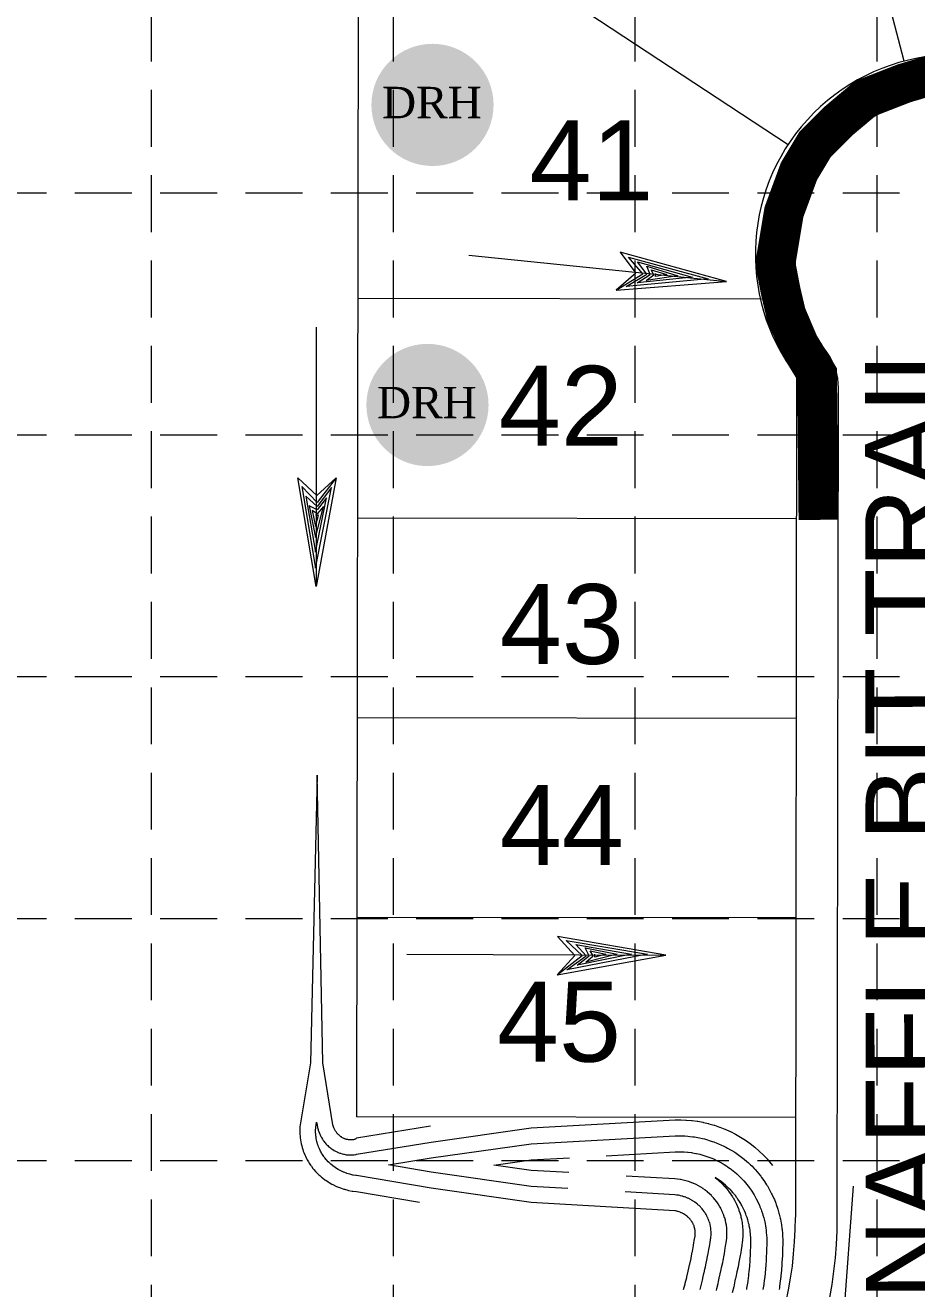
# Model space of a CAD drawing. Extents: x 33353 to 37237, y 80141 to 82571.
# Drawn here: x 35626.9 to 35850.2, y 80839.5 to 81155.9 of the extents above; entities that cross this region are included whole.
import ezdxf
from ezdxf.enums import TextEntityAlignment as Align

# ---------------------------------------------------------------- set-up
doc = ezdxf.new("R2010")
doc.units = 0
doc.header["$MEASUREMENT"] = 0
doc.linetypes.add('HIDDEN', pattern=[0.375, 0.25, -0.125])
doc.layers.get('0').update_dxf_attribs({"lineweight": 0})
for name, color, linetype, lineweight in [('3', 7, 'Continuous', 0), ('EROSION BLANKET', 84, 'Continuous', 0), ('LAYO-10', 7, 'Continuous', 0), ('LAYO-13', 7, 'Continuous', 0), ('LAYO-32', 7, 'Continuous', 0), ('LAYO-33', 7, 'Continuous', 0), ('LAYOSHD-27', 7, 'Continuous', 0), ('TOPOSHD-5', 7, 'Continuous', 0), ('TOPOSHD-6', 7, 'Continuous', 0)]:
    doc.layers.add(name, color=color, linetype=linetype, lineweight=lineweight)
doc.layers.add('BASE', color=7, linetype='Continuous')
doc.layers.add('GRID', color=254, linetype='HIDDEN')
doc.styles.add('DRHorton', font='dutcheb.ttf')
doc.styles.get("Standard").update_dxf_attribs({"font": 'ARIAL.TTF'})

msp = doc.modelspace()

# ---------------------------------------------------------------- hatches: boundary and pattern name
h = msp.add_hatch(color=1)
h.paths.add_polyline_path([(35744.2, 81135.96, 1), (35713.59, 81135.96, 1)])
h.paths.add_polyline_path([(35715.11, 81129.65), (35742.44, 81129.65), (35742.44, 81143.22), (35715.11, 81143.22)], flags=24)
h = msp.add_hatch(color=1)
h.paths.add_polyline_path([(35742.94, 81060.81, 1), (35712.33, 81060.81, 1)])
h.paths.add_polyline_path([(35713.84, 81054.51), (35741.18, 81054.51), (35741.18, 81068.08), (35713.84, 81068.08)], flags=24)

# ---------------------------------------------------------------- linework, layer by layer
at = {"layer": '3', "color": 7, "linetype": 'Continuous', "lineweight": 0}
for p, q in [((35737.97, 81098.37), (35802.52, 81091.72)), ((35775.93, 81099.08), (35779.82, 81093.86)), ((35802.52, 81091.72), (35775.93, 81099.08)), ((35778.02, 81097.86), (35797.96, 81092.39)), ((35781.61, 81093.67), (35778.02, 81097.86)), ((35780.3, 81096.62), (35793.98, 81092.8)), ((35782.6, 81093.57), (35780.3, 81096.62)), ((35782.61, 81095.58), (35790.4, 81093.17)), ((35783.4, 81093.49), (35782.61, 81095.58)), ((35783.72, 81094.66), (35787.62, 81093.46)), ((35784.39, 81093.39), (35783.72, 81094.66)), ((35779.82, 81093.86), (35774.95, 81089.53)), ((35774.95, 81089.53), (35781.61, 81093.67)), ((35774.95, 81089.53), (35802.52, 81091.72)), ((35777.46, 81090.48), (35782.6, 81093.57)), ((35797.96, 81092.39), (35777.46, 81090.48)), ((35780.17, 81091.41), (35783.4, 81093.49)), ((35793.98, 81092.8), (35780.17, 81091.41)), ((35782.44, 81091.98), (35784.39, 81093.39)), ((35790.4, 81093.17), (35782.44, 81091.98)), ((35784.75, 81092.95), (35784.83, 81093.74)), ((35787.62, 81093.46), (35784.75, 81092.95)), ((35699.71, 81080.27), (35699.78, 81015.38)), ((35695.15, 81042.57), (35699.95, 81038.18)), ((35699.78, 81015.38), (35695.15, 81042.57)), ((35704.75, 81042.58), (35699.78, 81015.38)), ((35699.95, 81038.18), (35704.75, 81042.58)), ((35704.75, 81042.58), (35699.96, 81036.38)), ((35696.15, 81040.37), (35699.57, 81019.98)), ((35699.96, 81036.38), (35696.15, 81040.37)), ((35697.15, 81037.97), (35699.57, 81023.98)), ((35699.96, 81035.38), (35697.15, 81037.97)), ((35699.57, 81019.98), (35703.55, 81040.18)), ((35699.57, 81023.98), (35702.35, 81037.58)), ((35703.55, 81040.18), (35699.96, 81035.38)), ((35702.35, 81037.58), (35699.96, 81034.58)), ((35697.96, 81035.58), (35699.56, 81027.58)), ((35699.96, 81034.58), (35697.96, 81035.58)), ((35698.76, 81034.38), (35699.56, 81030.38)), ((35699.96, 81033.58), (35698.76, 81034.38)), ((35699.56, 81027.58), (35701.56, 81035.38)), ((35701.56, 81035.38), (35699.96, 81033.58)), ((35700.36, 81033.18), (35699.56, 81033.18)), ((35699.56, 81030.38), (35700.36, 81033.18)), ((35760.18, 80927.72), (35764.56, 80922.9)), ((35787.36, 80923.03), (35760.18, 80927.72)), ((35762.37, 80926.71), (35782.76, 80923.24)), ((35766.36, 80922.9), (35762.37, 80926.71)), ((35764.77, 80925.7), (35778.76, 80923.26)), ((35767.36, 80922.89), (35764.77, 80925.7)), ((35767.17, 80924.89), (35775.16, 80923.27)), ((35768.16, 80922.89), (35767.17, 80924.89)), ((35768.36, 80924.09), (35772.36, 80923.28)), ((35769.16, 80922.89), (35768.36, 80924.09)), ((35722.47, 80923.24), (35787.36, 80923.03)), ((35760.14, 80918.12), (35787.36, 80923.03)), ((35760.14, 80918.12), (35766.36, 80922.9)), ((35764.56, 80922.9), (35760.14, 80918.12)), ((35782.76, 80923.24), (35762.55, 80919.31)), ((35762.55, 80919.31), (35767.36, 80922.89)), ((35778.76, 80923.26), (35765.15, 80920.5)), ((35765.15, 80920.5), (35768.16, 80922.89)), ((35775.16, 80923.27), (35767.35, 80921.29)), ((35767.35, 80921.29), (35769.16, 80922.89)), ((35769.56, 80922.49), (35769.56, 80923.29)), ((35772.36, 80923.28), (35769.56, 80922.49)), ((35834.33, 80865.16), (35829.49, 80800.45))]:
    msp.add_line(p, q, dxfattribs=at)
at = {"layer": 'EROSION BLANKET', "linetype": 'Continuous', "lineweight": 0}
for p, q in [((35853.67, 81143.13), (35842.94, 81140.31)), ((35842.94, 81140.31), (35832.89, 81134.76)), ((35832.89, 81134.76), (35824.37, 81126.25)), ((35824.37, 81126.25), (35818.65, 81116.77)), ((35818.65, 81116.77), (35815.24, 81105.46)), ((35815.24, 81105.46), (35814.63, 81093.42)), ((35814.63, 81093.42), (35817.56, 81081.99)), ((35817.56, 81081.99), (35822.73, 81072.55)), ((35822.73, 81072.55), (35825.26, 81067.7)), ((35825.26, 81067.7), (35825.69, 81064.47)), ((35825.69, 81064.47), (35825.55, 81032.38))]:
    msp.add_line(p, q, dxfattribs=at)
at = {"layer": 'EROSION BLANKET', "linetype": 'Continuous', "lineweight": 0, "const_width": 10, "flags": 128}
msp.add_lwpolyline([(36052.78, 81216.24), (35945.49, 81144.06), (35936.61, 81140.03), (35925.59, 81136.8), (35915.1, 81134.92), (35904.08, 81133.31), (35893.86, 81133.31), (35889.56, 81134.39), (35882.03, 81138.42), (35873.15, 81141.64), (35863.74, 81143.52), (35854.33, 81143.52), (35847.07, 81141.37), (35837.39, 81137.61), (35830.67, 81131.97), (35824.75, 81126.06), (35820.72, 81119.34), (35816.96, 81109.13), (35814.81, 81096.23), (35816.15, 81089.24), (35817.51, 81083.47), (35820.72, 81075.93), (35825.24, 81068.58), (35825.62, 81032.04)], dxfattribs=at)
at = {"layer": 'GRID', "linetype": 'HIDDEN', "lineweight": 15, "ltscale": 57}
for p, q in [((35658.43, 82507.72), (35658.43, 80386.52)), ((35719.03, 82507.72), (35719.03, 80386.52)), ((35779.63, 82507.72), (35779.63, 80386.52)), ((35840.23, 82507.72), (35840.23, 80386.52)), ((33416.3, 81113.96), (37173.39, 81113.96)), ((33416.3, 81053.37), (37173.39, 81053.37)), ((33416.3, 80992.77), (37173.39, 80992.77)), ((33416.3, 80932.17), (37173.39, 80932.17)), ((33416.3, 80871.57), (37173.39, 80871.57))]:
    msp.add_line(p, q, dxfattribs=at)
at = {"layer": 'LAYO-32', "color": 7, "linetype": 'Continuous', "lineweight": 0}
msp.add_line((35820.12, 81068.12), (35819.82, 80857.36), dxfattribs=at)
for centre, radius, start, end in [((35859.78, 81098.56), 50, 52.4096, 217.5089), ((35719.82, 80857.5), 100, 304.5577, 359.9186)]:
    msp.add_arc(centre, radius, start, end, dxfattribs=at)
at = {"layer": 'LAYO-33', "color": 7, "linetype": 'Continuous', "lineweight": 0}
for p, q in [((35710.38, 81248.18), (35709.86, 80882.49)), ((35847.1, 81146.93), (35820.53, 81248.18)), ((35710.3, 81196.9), (35818.01, 81126.04)), ((35811.35, 81087.34), (35710.15, 81087.49)), ((35820.07, 81032.33), (35710.07, 81032.49)), ((35820, 80982.33), (35710, 80982.49)), ((35819.93, 80932.33), (35709.93, 80932.49)), ((35819.86, 80882.33), (35709.86, 80882.49))]:
    msp.add_line(p, q, dxfattribs=at)
at = {"layer": 'LAYOSHD-27', "color": 7, "linetype": 'Continuous', "lineweight": 0}
msp.add_line((35830.32, 80857.35), (35830.62, 81065.06), dxfattribs=at)
for centre, radius, start, end in [((35860.16, 81098.18), 40.5, 53.3025, 216.616), ((35815.62, 81065.08), 15, 359.9186, 36.616), ((35719.82, 80857.5), 110.5, 304.5577, 359.9186)]:
    msp.add_arc(centre, radius, start, end, dxfattribs=at)
at = {"layer": 'TOPOSHD-5', "color": 43, "linetype": 'Continuous', "lineweight": 0}
for p, q in [((35772.42, 80872.8), (35789.66, 80873.77)), ((35789.66, 80873.77), (35789.85, 80873.77)), ((35789.85, 80873.77), (35790.7, 80873.79)), ((35790.7, 80873.79), (35790.9, 80873.78)), ((35790.9, 80873.78), (35791.74, 80873.76)), ((35791.74, 80873.76), (35791.94, 80873.74)), ((35791.94, 80873.74), (35792.77, 80873.68)), ((35792.77, 80873.68), (35792.99, 80873.66)), ((35792.99, 80873.66), (35793.81, 80873.56)), ((35793.81, 80873.56), (35794.03, 80873.52)), ((35794.03, 80873.52), (35794.84, 80873.38)), ((35794.84, 80873.38), (35795.06, 80873.33)), ((35795.06, 80873.33), (35795.86, 80873.15)), ((35795.86, 80873.15), (35796.09, 80873.09)), ((35796.09, 80873.09), (35796.88, 80872.87)), ((35744.3, 80870.44), (35753.6, 80871.75)), ((35753.59, 80869.1), (35744.3, 80870.44)), ((35753.6, 80871.75), (35763.26, 80872.29)), ((35796.88, 80872.87), (35797.1, 80872.79)), ((35797.1, 80872.79), (35797.88, 80872.54)), ((35797.88, 80872.54), (35798.11, 80872.45)), ((35798.11, 80872.45), (35798.86, 80872.17)), ((35798.86, 80872.17), (35799.1, 80872.06)), ((35799.1, 80872.06), (35799.83, 80871.74)), ((35799.83, 80871.74), (35800.07, 80871.62)), ((35800.07, 80871.62), (35800.78, 80871.27)), ((35800.78, 80871.27), (35801.01, 80871.14)), ((35801.01, 80871.14), (35801.71, 80870.75)), ((35801.71, 80870.75), (35801.94, 80870.6)), ((35801.94, 80870.6), (35802.61, 80870.19)), ((35802.61, 80870.19), (35802.84, 80870.02)), ((35802.84, 80870.02), (35803.49, 80869.58)), ((35763.04, 80868.55), (35753.59, 80869.1)), ((35789.65, 80866.98), (35777.42, 80867.7)), ((35790.32, 80866.92), (35789.65, 80866.98)), ((35790.98, 80866.83), (35790.32, 80866.92)), ((35791.02, 80866.82), (35790.98, 80866.83)), ((35791.67, 80866.7), (35791.02, 80866.82)), ((35791.71, 80866.69), (35791.67, 80866.7)), ((35792.35, 80866.54), (35791.71, 80866.69)), ((35803.49, 80869.58), (35803.72, 80869.4)), ((35803.72, 80869.4), (35804.33, 80868.93)), ((35804.33, 80868.93), (35804.56, 80868.73)), ((35804.56, 80868.73), (35805.15, 80868.23)), ((35805.15, 80868.23), (35805.16, 80868.23)), ((35805.16, 80868.23), (35805.17, 80868.22)), ((35805.17, 80868.22), (35805.39, 80868.01)), ((35805.39, 80868.01), (35805.93, 80867.5)), ((35805.93, 80867.5), (35806.15, 80867.27)), ((35806.15, 80867.27), (35806.68, 80866.73)), ((35806.68, 80866.73), (35806.9, 80866.48)), ((35792.38, 80866.53), (35792.35, 80866.54)), ((35793.02, 80866.34), (35792.38, 80866.53)), ((35793.05, 80866.33), (35793.02, 80866.34)), ((35793.67, 80866.12), (35793.05, 80866.33)), ((35793.71, 80866.1), (35793.67, 80866.12)), ((35794.31, 80865.86), (35793.71, 80866.1)), ((35794.35, 80865.84), (35794.31, 80865.86)), ((35794.94, 80865.57), (35794.35, 80865.84)), ((35794.97, 80865.55), (35794.94, 80865.57)), ((35795.55, 80865.26), (35794.97, 80865.55)), ((35795.58, 80865.23), (35795.55, 80865.26)), ((35796.14, 80864.91), (35795.58, 80865.23)), ((35796.17, 80864.89), (35796.14, 80864.91)), ((35796.71, 80864.54), (35796.17, 80864.89)), ((35796.74, 80864.51), (35796.71, 80864.54)), ((35797.26, 80864.15), (35796.74, 80864.51)), ((35797.29, 80864.12), (35797.26, 80864.15)), ((35797.79, 80863.72), (35797.29, 80864.12)), ((35797.82, 80863.69), (35797.79, 80863.72)), ((35798.3, 80863.28), (35797.82, 80863.69)), ((35806.9, 80866.48), (35807.4, 80865.92)), ((35807.4, 80865.92), (35807.6, 80865.65)), ((35807.6, 80865.65), (35808.07, 80865.07)), ((35808.07, 80865.07), (35808.27, 80864.79)), ((35808.27, 80864.79), (35808.71, 80864.19)), ((35808.71, 80864.19), (35808.89, 80863.9)), ((35808.89, 80863.9), (35809.3, 80863.28)), ((35798.33, 80863.25), (35798.3, 80863.28)), ((35798.78, 80862.81), (35798.33, 80863.25)), ((35798.81, 80862.78), (35798.78, 80862.81)), ((35799.24, 80862.32), (35798.81, 80862.78)), ((35799.25, 80862.31), (35799.24, 80862.32)), ((35799.28, 80862.27), (35799.25, 80862.31)), ((35799.67, 80861.81), (35799.28, 80862.27)), ((35799.7, 80861.78), (35799.67, 80861.81)), ((35800.08, 80861.29), (35799.7, 80861.78)), ((35800.1, 80861.25), (35800.08, 80861.29)), ((35800.08, 80861.29), (35800.08, 80861.29)), ((35800.45, 80860.74), (35800.1, 80861.25)), ((35800.48, 80860.7), (35800.45, 80860.74)), ((35800.8, 80860.18), (35800.48, 80860.7)), ((35809.3, 80863.28), (35809.47, 80862.97)), ((35809.47, 80862.97), (35809.85, 80862.34)), ((35809.85, 80862.34), (35810.01, 80862.02)), ((35810.01, 80862.02), (35810.35, 80861.37)), ((35810.35, 80861.37), (35810.5, 80861.03)), ((35810.5, 80861.03), (35810.81, 80860.38)), ((35810.81, 80860.38), (35810.94, 80860.03)), ((35801.1, 80859.65), (35800.8, 80860.18)), ((35801.13, 80859.61), (35801.1, 80859.65)), ((35801.4, 80859.07), (35801.13, 80859.61)), ((35801.42, 80859.02), (35801.4, 80859.07)), ((35801.66, 80858.47), (35801.42, 80859.02)), ((35801.68, 80858.43), (35801.66, 80858.47)), ((35801.9, 80857.87), (35801.68, 80858.43)), ((35801.91, 80857.82), (35801.9, 80857.87)), ((35802.1, 80857.25), (35801.91, 80857.82)), ((35802.12, 80857.2), (35802.1, 80857.25)), ((35802.28, 80856.63), (35802.12, 80857.2)), ((35810.94, 80860.03), (35811.22, 80859.36)), ((35811.22, 80859.36), (35811.34, 80859)), ((35811.34, 80859), (35811.58, 80858.33)), ((35811.58, 80858.33), (35811.68, 80857.94)), ((35811.68, 80857.94), (35811.89, 80857.27)), ((35811.89, 80857.27), (35811.98, 80856.88)), ((35802.29, 80856.58), (35802.28, 80856.63)), ((35802.42, 80856), (35802.29, 80856.58)), ((35802.43, 80855.95), (35802.42, 80856)), ((35802.53, 80855.37), (35802.43, 80855.95)), ((35802.54, 80855.32), (35802.53, 80855.37)), ((35802.61, 80854.73), (35802.54, 80855.32)), ((35802.61, 80854.68), (35802.61, 80854.73)), ((35802.66, 80854.1), (35802.61, 80854.68)), ((35802.66, 80854.05), (35802.66, 80854.1)), ((35802.68, 80853.46), (35802.66, 80854.05)), ((35811.98, 80856.88), (35812.15, 80856.2)), ((35812.15, 80856.2), (35812.22, 80855.79)), ((35812.22, 80855.79), (35812.35, 80855.11)), ((35812.35, 80855.11), (35812.41, 80854.7)), ((35812.41, 80854.7), (35812.51, 80854.02)), ((35812.51, 80854.02), (35812.54, 80853.59)), ((35802.33, 80850.11), (35802.53, 80851.48)), ((35802.53, 80851.48), (35802.54, 80851.53)), ((35802.54, 80851.53), (35802.55, 80851.58)), ((35802.55, 80851.58), (35802.62, 80852.15)), ((35802.62, 80852.15), (35802.63, 80852.2)), ((35802.63, 80852.2), (35802.66, 80852.78)), ((35802.66, 80852.78), (35802.67, 80852.83)), ((35802.67, 80852.83), (35802.68, 80853.41)), ((35802.68, 80853.41), (35802.68, 80853.46)), ((35812.54, 80853.59), (35812.61, 80852.91)), ((35812.61, 80852.91), (35812.65, 80852.23)), ((35812.65, 80852.23), (35812.66, 80851.8)), ((35812.66, 80851.8), (35812.66, 80851.13)), ((35812.66, 80851.13), (35812.66, 80850.68)), ((35801.7, 80846.52), (35801.95, 80847.85)), ((35801.95, 80847.85), (35802.03, 80848.29)), ((35802.03, 80848.29), (35802.25, 80849.64)), ((35802.25, 80849.64), (35802.33, 80850.11)), ((35812.59, 80848.65), (35812.53, 80847.32)), ((35812.62, 80849.34), (35812.59, 80848.65)), ((35812.66, 80850.68), (35812.62, 80849.34)), ((35801.24, 80844.32), (35801.34, 80844.77)), ((35801.34, 80844.77), (35801.61, 80846.08)), ((35801.61, 80846.08), (35801.7, 80846.52)), ((35812.34, 80844.58), (35812.22, 80843.29)), ((35812.39, 80845.31), (35812.34, 80844.58)), ((35812.49, 80846.62), (35812.39, 80845.31)), ((35812.53, 80847.32), (35812.49, 80846.62)), ((35800.55, 80841.27), (35800.83, 80842.56)), ((35800.83, 80842.56), (35800.84, 80842.62)), ((35800.84, 80842.62), (35800.87, 80842.77)), ((35800.87, 80842.77), (35800.97, 80843.18)), ((35800.97, 80843.18), (35801.24, 80844.32)), ((35812.01, 80841.42), (35811.93, 80840.76)), ((35812.14, 80842.55), (35812.01, 80841.42)), ((35812.22, 80843.29), (35812.14, 80842.55)), ((35800.03, 80839.06), (35800.14, 80839.52)), ((35800.14, 80839.52), (35800.45, 80840.81)), ((35800.45, 80840.81), (35800.55, 80841.27)), ((35811.89, 80840.52), (35811.67, 80839.26)), ((35811.91, 80840.61), (35811.89, 80840.52)), ((35811.93, 80840.76), (35811.91, 80840.61))]:
    msp.add_line(p, q, dxfattribs=at)
at = {"layer": 'TOPOSHD-6', "color": 43, "linetype": 'Continuous', "lineweight": 0}
for p, q in [((35699.98, 80968.11), (35698.32, 80896.04)), ((35701.44, 80896.04), (35699.98, 80968.11)), ((35698.32, 80896.04), (35695.75, 80880.51)), ((35703.96, 80880.5), (35701.44, 80896.04)), ((35695.67, 80879.58), (35695.65, 80879.09)), ((35695.69, 80880.02), (35695.67, 80879.58)), ((35695.75, 80880.51), (35695.69, 80880.02)), ((35699.62, 80879.16), (35699.66, 80879.74)), ((35699.66, 80879.83), (35699.67, 80879.92)), ((35699.66, 80879.74), (35699.66, 80879.83)), ((35699.67, 80879.92), (35699.75, 80880.5)), ((35699.75, 80880.5), (35699.86, 80881.16)), ((35699.86, 80881.16), (35699.96, 80880.5)), ((35699.96, 80880.5), (35699.97, 80880.47)), ((35699.97, 80880.47), (35700.09, 80879.86)), ((35700.09, 80879.86), (35700.23, 80879.32)), ((35700.23, 80879.32), (35700.26, 80879.24)), ((35704.02, 80880.24), (35703.96, 80880.5)), ((35704.1, 80879.99), (35704.02, 80880.24)), ((35704.19, 80879.75), (35704.1, 80879.99)), ((35704.25, 80879.63), (35704.19, 80879.75)), ((35704.35, 80879.41), (35704.25, 80879.63)), ((35704.42, 80879.3), (35704.35, 80879.41)), ((35704.53, 80879.09), (35704.42, 80879.3)), ((35728.43, 80880.19), (35709.85, 80877.17)), ((35728.6, 80876.22), (35753.61, 80879.75)), ((35753.61, 80879.75), (35789.68, 80881.77)), ((35789.68, 80881.77), (35790.96, 80881.78)), ((35790.96, 80881.78), (35791.1, 80881.78)), ((35791.1, 80881.78), (35792.39, 80881.73)), ((35792.39, 80881.73), (35792.52, 80881.72)), ((35792.52, 80881.72), (35793.82, 80881.61)), ((35793.82, 80881.61), (35793.94, 80881.6)), ((35793.94, 80881.6), (35795.25, 80881.42)), ((35795.25, 80881.42), (35795.36, 80881.41)), ((35795.36, 80881.41), (35796.66, 80881.16)), ((35796.66, 80881.16), (35796.77, 80881.14)), ((35796.77, 80881.14), (35798.07, 80880.83)), ((35798.07, 80880.83), (35798.16, 80880.81)), ((35798.16, 80880.81), (35799.45, 80880.44)), ((35799.45, 80880.44), (35799.54, 80880.42)), ((35799.54, 80880.42), (35800.82, 80879.98)), ((35800.82, 80879.98), (35800.9, 80879.95)), ((35800.9, 80879.95), (35802.17, 80879.45)), ((35802.17, 80879.45), (35802.24, 80879.42)), ((35802.24, 80879.42), (35803.49, 80878.85)), ((35695.65, 80879.09), (35695.65, 80878.64)), ((35695.65, 80878.64), (35695.66, 80878.17)), ((35695.66, 80878.17), (35695.7, 80877.69)), ((35695.7, 80877.69), (35695.74, 80877.24)), ((35695.74, 80877.24), (35695.81, 80876.75)), ((35695.81, 80876.75), (35695.91, 80876.25)), ((35695.91, 80876.25), (35695.98, 80875.8)), ((35699.62, 80878.63), (35699.62, 80879.16)), ((35699.62, 80878.47), (35699.62, 80878.63)), ((35699.64, 80878.29), (35699.62, 80878.47)), ((35699.67, 80877.78), (35699.64, 80878.29)), ((35699.71, 80877.55), (35699.67, 80877.78)), ((35699.77, 80877.08), (35699.71, 80877.55)), ((35699.85, 80876.66), (35699.77, 80877.08)), ((35699.91, 80876.39), (35699.85, 80876.66)), ((35700, 80876.09), (35699.91, 80876.39)), ((35700.26, 80879.24), (35700.29, 80879.15)), ((35700.29, 80879.15), (35700.47, 80878.63)), ((35700.47, 80878.63), (35700.65, 80878.17)), ((35700.65, 80878.17), (35700.71, 80878.05)), ((35700.71, 80878.05), (35700.91, 80877.64)), ((35700.91, 80877.64), (35700.99, 80877.49)), ((35700.99, 80877.49), (35701.09, 80877.34)), ((35701.09, 80877.34), (35701.31, 80876.96)), ((35701.31, 80876.96), (35701.52, 80876.63)), ((35701.52, 80876.63), (35701.65, 80876.46)), ((35701.65, 80876.46), (35701.87, 80876.17)), ((35701.87, 80876.17), (35702.02, 80875.98)), ((35704.6, 80878.98), (35704.53, 80879.09)), ((35704.73, 80878.78), (35704.6, 80878.98)), ((35704.81, 80878.67), (35704.73, 80878.78)), ((35704.94, 80878.49), (35704.81, 80878.67)), ((35705.04, 80878.39), (35704.94, 80878.49)), ((35705.17, 80878.23), (35705.04, 80878.39)), ((35705.27, 80878.13), (35705.17, 80878.23)), ((35705.42, 80877.98), (35705.27, 80878.13)), ((35705.53, 80877.9), (35705.42, 80877.98)), ((35705.68, 80877.75), (35705.53, 80877.9)), ((35705.79, 80877.68), (35705.68, 80877.75)), ((35705.95, 80877.55), (35705.79, 80877.68)), ((35706.06, 80877.49), (35705.95, 80877.55)), ((35706.22, 80877.37), (35706.06, 80877.49)), ((35706.38, 80877.27), (35706.22, 80877.37)), ((35706.51, 80877.22), (35706.38, 80877.27)), ((35706.67, 80877.13), (35706.51, 80877.22)), ((35706.79, 80877.08), (35706.67, 80877.13)), ((35706.87, 80877.05), (35706.79, 80877.08)), ((35706.96, 80877.01), (35706.87, 80877.05)), ((35707.09, 80876.97), (35706.96, 80877.01)), ((35707.25, 80876.91), (35707.09, 80876.97)), ((35707.38, 80876.89), (35707.25, 80876.91)), ((35707.54, 80876.84), (35707.38, 80876.89)), ((35707.67, 80876.82), (35707.54, 80876.84)), ((35707.84, 80876.78), (35707.67, 80876.82)), ((35707.9, 80876.78), (35707.84, 80876.78)), ((35708.06, 80876.75), (35707.9, 80876.78)), ((35708.13, 80876.75), (35708.06, 80876.75)), ((35708.29, 80876.74), (35708.13, 80876.75)), ((35708.41, 80876.75), (35708.29, 80876.74)), ((35708.57, 80876.74), (35708.41, 80876.75)), ((35708.69, 80876.76), (35708.57, 80876.74)), ((35708.84, 80876.76), (35708.69, 80876.76)), ((35708.99, 80876.78), (35708.84, 80876.76)), ((35709.11, 80876.8), (35708.99, 80876.78)), ((35709.26, 80876.83), (35709.11, 80876.8)), ((35709.37, 80876.86), (35709.26, 80876.83)), ((35709.48, 80876.91), (35709.37, 80876.86)), ((35709.59, 80876.96), (35709.48, 80876.91)), ((35709.68, 80877.03), (35709.59, 80876.96)), ((35709.77, 80877.1), (35709.68, 80877.03)), ((35709.85, 80877.17), (35709.77, 80877.1)), ((35709.84, 80873.17), (35728.6, 80876.22)), ((35753.6, 80875.75), (35789.67, 80877.77)), ((35789.67, 80877.77), (35790.41, 80877.77)), ((35790.41, 80877.77), (35790.9, 80877.78)), ((35790.9, 80877.78), (35791.65, 80877.75)), ((35791.65, 80877.75), (35792.13, 80877.74)), ((35792.13, 80877.74), (35792.88, 80877.68)), ((35792.88, 80877.68), (35793.36, 80877.64)), ((35793.36, 80877.64), (35794.12, 80877.54)), ((35794.12, 80877.54), (35794.58, 80877.48)), ((35794.58, 80877.48), (35795.34, 80877.34)), ((35795.34, 80877.34), (35795.8, 80877.26)), ((35795.8, 80877.26), (35796.56, 80877.08)), ((35796.56, 80877.08), (35797.01, 80876.98)), ((35797.01, 80876.98), (35797.77, 80876.76)), ((35797.77, 80876.76), (35798.21, 80876.64)), ((35798.21, 80876.64), (35798.96, 80876.38)), ((35798.96, 80876.38), (35799.39, 80876.25)), ((35799.39, 80876.25), (35800.14, 80875.95)), ((35803.49, 80878.85), (35803.56, 80878.82)), ((35803.56, 80878.82), (35804.79, 80878.19)), ((35804.79, 80878.19), (35804.84, 80878.16)), ((35804.84, 80878.16), (35806.05, 80877.46)), ((35806.05, 80877.46), (35806.1, 80877.44)), ((35806.1, 80877.44), (35807.28, 80876.68)), ((35807.28, 80876.68), (35807.32, 80876.65)), ((35807.32, 80876.65), (35808.47, 80875.83)), ((35695.98, 80875.8), (35696.12, 80875.29)), ((35696.12, 80875.29), (35696.22, 80874.86)), ((35696.22, 80874.86), (35696.4, 80874.33)), ((35696.4, 80874.33), (35696.52, 80873.93)), ((35696.52, 80873.93), (35696.66, 80873.56)), ((35696.66, 80873.56), (35696.88, 80873.02)), ((35696.88, 80873.02), (35697.04, 80872.67)), ((35700.11, 80875.7), (35700, 80876.09)), ((35700.23, 80875.36), (35700.11, 80875.7)), ((35700.35, 80875.02), (35700.23, 80875.36)), ((35700.47, 80874.72), (35700.35, 80875.02)), ((35700.64, 80874.35), (35700.47, 80874.72)), ((35700.85, 80873.95), (35700.64, 80874.35)), ((35700.97, 80873.69), (35700.85, 80873.95)), ((35701.1, 80873.47), (35700.97, 80873.69)), ((35701.36, 80873.06), (35701.1, 80873.47)), ((35701.67, 80872.62), (35701.36, 80873.06)), ((35702.02, 80875.98), (35702.21, 80875.78)), ((35702.21, 80875.78), (35702.43, 80875.54)), ((35702.43, 80875.54), (35702.65, 80875.33)), ((35702.65, 80875.33), (35702.85, 80875.13)), ((35702.85, 80875.13), (35703.11, 80874.92)), ((35703.11, 80874.92), (35703.3, 80874.75)), ((35703.3, 80874.75), (35703.47, 80874.62)), ((35703.47, 80874.62), (35703.76, 80874.41)), ((35703.76, 80874.41), (35703.92, 80874.31)), ((35703.92, 80874.31), (35704.24, 80874.11)), ((35704.24, 80874.11), (35704.62, 80873.91)), ((35704.62, 80873.91), (35704.74, 80873.84)), ((35704.74, 80873.84), (35704.79, 80873.81)), ((35704.79, 80873.81), (35704.97, 80873.73)), ((35704.97, 80873.73), (35705.2, 80873.63)), ((35705.2, 80873.63), (35705.24, 80873.61)), ((35705.24, 80873.61), (35705.7, 80873.44)), ((35705.7, 80873.44), (35705.76, 80873.41)), ((35705.76, 80873.41), (35705.81, 80873.4)), ((35705.81, 80873.4), (35706.28, 80873.26)), ((35706.28, 80873.26), (35706.3, 80873.25)), ((35706.3, 80873.25), (35706.6, 80873.18)), ((35706.6, 80873.18), (35706.79, 80873.14)), ((35706.79, 80873.14), (35706.79, 80873.14)), ((35706.79, 80873.14), (35707.3, 80873.05)), ((35707.3, 80873.05), (35707.3, 80873.05)), ((35707.3, 80873.05), (35707.8, 80873)), ((35707.8, 80873), (35707.81, 80873)), ((35707.81, 80873), (35708.31, 80872.98)), ((35708.31, 80872.98), (35708.32, 80872.99)), ((35708.32, 80872.99), (35708.8, 80873)), ((35708.8, 80873), (35709.28, 80873.04)), ((35709.28, 80873.04), (35709.29, 80873.05)), ((35709.29, 80873.05), (35709.76, 80873.12)), ((35709.76, 80873.12), (35709.77, 80873.13)), ((35709.77, 80873.13), (35709.79, 80873.13)), ((35709.79, 80873.13), (35709.81, 80873.14)), ((35709.81, 80873.14), (35709.82, 80873.15)), ((35709.82, 80873.15), (35709.83, 80873.16)), ((35709.83, 80873.16), (35709.84, 80873.17)), ((35728.6, 80872.22), (35753.6, 80875.75)), ((35800.14, 80875.95), (35800.55, 80875.79)), ((35800.55, 80875.79), (35801.3, 80875.46)), ((35801.3, 80875.46), (35801.69, 80875.28)), ((35801.69, 80875.28), (35802.43, 80874.91)), ((35802.43, 80874.91), (35802.81, 80874.72)), ((35802.81, 80874.72), (35803.53, 80874.3)), ((35803.53, 80874.3), (35803.9, 80874.1)), ((35803.9, 80874.1), (35804.61, 80873.64)), ((35804.61, 80873.64), (35804.96, 80873.42)), ((35804.96, 80873.42), (35805.66, 80872.93)), ((35808.47, 80875.83), (35808.5, 80875.81)), ((35808.5, 80875.81), (35809.62, 80874.93)), ((35809.62, 80874.93), (35809.64, 80874.91)), ((35809.64, 80874.91), (35810.73, 80873.97)), ((35810.73, 80873.97), (35810.74, 80873.95)), ((35810.74, 80873.95), (35810.77, 80873.93)), ((35810.77, 80873.93), (35811.79, 80872.95)), ((35811.79, 80872.95), (35811.8, 80872.94)), ((35811.8, 80872.94), (35812.8, 80871.89)), ((35697.04, 80872.67), (35697.31, 80872.13)), ((35697.31, 80872.13), (35697.48, 80871.8)), ((35697.48, 80871.8), (35697.8, 80871.26)), ((35697.8, 80871.26), (35697.99, 80870.96)), ((35697.99, 80870.96), (35698.35, 80870.42)), ((35698.35, 80870.42), (35698.55, 80870.14)), ((35698.55, 80870.14), (35698.95, 80869.62)), ((35701.78, 80872.44), (35701.67, 80872.62)), ((35701.9, 80872.29), (35701.78, 80872.44)), ((35702.26, 80871.85), (35701.9, 80872.29)), ((35702.36, 80871.73), (35702.26, 80871.85)), ((35702.77, 80871.29), (35702.36, 80871.73)), ((35702.99, 80871.08), (35702.77, 80871.29)), ((35703.02, 80871.04), (35702.99, 80871.08)), ((35703.07, 80871), (35703.02, 80871.04)), ((35703.33, 80870.75), (35703.07, 80871)), ((35703.4, 80870.7), (35703.33, 80870.75)), ((35703.93, 80870.26), (35703.4, 80870.7)), ((35704.54, 80869.81), (35703.93, 80870.26)), ((35704.56, 80869.79), (35704.54, 80869.81)), ((35705.22, 80869.37), (35704.56, 80869.79)), ((35717.86, 80870.48), (35728.6, 80872.22)), ((35728.59, 80868.7), (35717.86, 80870.48)), ((35805.66, 80872.93), (35805.99, 80872.7)), ((35805.99, 80872.7), (35806.67, 80872.16)), ((35806.67, 80872.16), (35806.99, 80871.92)), ((35806.99, 80871.92), (35807.64, 80871.35)), ((35807.64, 80871.35), (35807.95, 80871.09)), ((35807.95, 80871.09), (35807.96, 80871.08)), ((35807.96, 80871.08), (35807.97, 80871.07)), ((35807.97, 80871.07), (35808.59, 80870.48)), ((35808.59, 80870.48), (35808.87, 80870.22)), ((35808.87, 80870.22), (35809.47, 80869.58)), ((35812.8, 80871.89), (35812.8, 80871.88)), ((35812.8, 80871.88), (35813.76, 80870.77)), ((35813.76, 80870.77), (35813.76, 80870.77)), ((35813.76, 80870.77), (35814.07, 80870.36)), ((35698.95, 80869.62), (35699.16, 80869.36)), ((35699.16, 80869.36), (35699.62, 80868.85)), ((35699.62, 80868.85), (35699.83, 80868.61)), ((35699.83, 80868.61), (35700.33, 80868.12)), ((35700.33, 80868.12), (35700.44, 80868.02)), ((35700.44, 80868.02), (35700.68, 80867.8)), ((35700.68, 80867.8), (35700.8, 80867.68)), ((35700.8, 80867.68), (35701.1, 80867.43)), ((35701.1, 80867.43), (35701.33, 80867.24)), ((35701.33, 80867.24), (35701.92, 80866.79)), ((35701.92, 80866.79), (35702.15, 80866.63)), ((35702.15, 80866.63), (35702.79, 80866.21)), ((35705.23, 80869.37), (35705.22, 80869.37)), ((35705.91, 80869), (35705.23, 80869.37)), ((35705.93, 80868.99), (35705.91, 80869)), ((35706.62, 80868.67), (35705.93, 80868.99)), ((35706.67, 80868.66), (35706.62, 80868.67)), ((35707.36, 80868.39), (35706.67, 80868.66)), ((35707.43, 80868.37), (35707.36, 80868.39)), ((35708.12, 80868.15), (35707.43, 80868.37)), ((35708.21, 80868.13), (35708.12, 80868.15)), ((35708.91, 80867.96), (35708.21, 80868.13)), ((35709.01, 80867.94), (35708.91, 80867.96)), ((35709.71, 80867.82), (35709.01, 80867.94)), ((35709.84, 80867.8), (35709.71, 80867.82)), ((35728.59, 80864.7), (35709.84, 80867.8)), ((35753.59, 80865.1), (35728.59, 80868.7)), ((35800.25, 80866.96), (35799.68, 80867.31)), ((35799.68, 80867.31), (35800.21, 80866.89)), ((35800.21, 80866.89), (35800.84, 80866.35)), ((35800.27, 80866.94), (35800.25, 80866.96)), ((35800.98, 80866.46), (35800.27, 80866.94)), ((35809.47, 80869.58), (35809.74, 80869.3)), ((35809.74, 80869.3), (35810.33, 80868.63)), ((35810.33, 80868.63), (35810.58, 80868.34)), ((35810.58, 80868.34), (35811.13, 80867.63)), ((35811.13, 80867.63), (35811.37, 80867.34)), ((35811.37, 80867.34), (35811.89, 80866.59)), ((35702.79, 80866.21), (35703.02, 80866.06)), ((35703.02, 80866.06), (35703.69, 80865.68)), ((35703.69, 80865.68), (35703.93, 80865.55)), ((35703.93, 80865.55), (35704.64, 80865.2)), ((35704.64, 80865.2), (35704.87, 80865.1)), ((35704.87, 80865.1), (35705.62, 80864.79)), ((35705.62, 80864.79), (35705.85, 80864.71)), ((35705.85, 80864.71), (35706.64, 80864.44)), ((35706.64, 80864.44), (35706.86, 80864.38)), ((35706.86, 80864.38), (35707.68, 80864.16)), ((35707.68, 80864.16), (35707.89, 80864.11)), ((35707.89, 80864.11), (35708.75, 80863.95)), ((35708.75, 80863.95), (35708.95, 80863.91)), ((35708.95, 80863.91), (35709.83, 80863.8)), ((35709.83, 80863.8), (35725.61, 80861.19)), ((35753.58, 80861.1), (35728.59, 80864.7)), ((35762.81, 80864.56), (35753.59, 80865.1)), ((35789.65, 80862.98), (35777.19, 80863.71)), ((35800.84, 80866.35), (35800.87, 80866.33)), ((35800.87, 80866.33), (35800.89, 80866.3)), ((35800.89, 80866.3), (35801.49, 80865.73)), ((35801.63, 80865.98), (35800.98, 80866.46)), ((35801.49, 80865.73), (35801.53, 80865.69)), ((35801.53, 80865.69), (35802.09, 80865.11)), ((35801.68, 80865.94), (35801.63, 80865.98)), ((35801.73, 80865.89), (35801.68, 80865.94)), ((35802.35, 80865.38), (35801.73, 80865.89)), ((35802.09, 80865.11), (35802.1, 80865.09)), ((35802.1, 80865.09), (35802.15, 80865.04)), ((35802.15, 80865.04), (35802.65, 80864.46)), ((35802.37, 80865.36), (35802.35, 80865.38)), ((35802.92, 80864.85), (35802.37, 80865.36)), ((35802.65, 80864.46), (35803.12, 80863.87)), ((35803, 80864.78), (35802.92, 80864.85)), ((35803.08, 80864.7), (35803, 80864.78)), ((35803.62, 80864.15), (35803.08, 80864.7)), ((35803.12, 80863.87), (35803.18, 80863.78)), ((35803.18, 80863.78), (35803.61, 80863.19)), ((35803.72, 80864.05), (35803.62, 80864.15)), ((35804.22, 80863.49), (35803.72, 80864.05)), ((35804.32, 80863.36), (35804.22, 80863.49)), ((35811.89, 80866.59), (35812.11, 80866.3)), ((35812.11, 80866.3), (35812.6, 80865.52)), ((35812.6, 80865.52), (35812.8, 80865.22)), ((35812.8, 80865.22), (35813.26, 80864.41)), ((35813.26, 80864.41), (35813.43, 80864.11)), ((35813.43, 80864.11), (35813.86, 80863.27)), ((35789.64, 80858.98), (35753.58, 80861.1)), ((35790.03, 80862.95), (35789.65, 80862.98)), ((35790.4, 80862.9), (35790.03, 80862.95)), ((35790.53, 80862.87), (35790.4, 80862.9)), ((35790.9, 80862.8), (35790.53, 80862.87)), ((35791.03, 80862.76), (35790.9, 80862.8)), ((35791.39, 80862.68), (35791.03, 80862.76)), ((35791.52, 80862.64), (35791.39, 80862.68)), ((35791.88, 80862.53), (35791.52, 80862.64)), ((35792, 80862.48), (35791.88, 80862.53)), ((35792.35, 80862.37), (35792, 80862.48)), ((35792.47, 80862.31), (35792.35, 80862.37)), ((35792.81, 80862.18), (35792.47, 80862.31)), ((35792.93, 80862.12), (35792.81, 80862.18)), ((35793.26, 80861.96), (35792.93, 80862.12)), ((35793.38, 80861.9), (35793.26, 80861.96)), ((35793.7, 80861.73), (35793.38, 80861.9)), ((35793.82, 80861.66), (35793.7, 80861.73)), ((35794.13, 80861.48), (35793.82, 80861.66)), ((35794.24, 80861.4), (35794.13, 80861.48)), ((35794.54, 80861.21), (35794.24, 80861.4)), ((35794.64, 80861.13), (35794.54, 80861.21)), ((35794.93, 80860.92), (35794.64, 80861.13)), ((35795.03, 80860.83), (35794.93, 80860.92)), ((35795.31, 80860.62), (35795.03, 80860.83)), ((35795.41, 80860.52), (35795.31, 80860.62)), ((35795.67, 80860.29), (35795.41, 80860.52)), ((35795.76, 80860.2), (35795.67, 80860.29)), ((35803.61, 80863.19), (35803.68, 80863.08)), ((35803.68, 80863.08), (35804.06, 80862.49)), ((35804.06, 80862.49), (35804.14, 80862.36)), ((35804.14, 80862.36), (35804.22, 80862.23)), ((35804.22, 80862.23), (35804.56, 80861.63)), ((35804.78, 80862.8), (35804.32, 80863.36)), ((35804.56, 80861.63), (35804.87, 80861.03)), ((35805.18, 80862.25), (35804.78, 80862.8)), ((35804.87, 80861.03), (35804.95, 80860.87)), ((35804.95, 80860.87), (35805.03, 80860.69)), ((35805.03, 80860.69), (35805.3, 80860.1)), ((35805.31, 80862.09), (35805.18, 80862.25)), ((35805.42, 80861.91), (35805.31, 80862.09)), ((35805.8, 80861.34), (35805.42, 80861.91)), ((35806.13, 80860.79), (35805.8, 80861.34)), ((35806.26, 80860.57), (35806.13, 80860.79)), ((35806.38, 80860.34), (35806.26, 80860.57)), ((35806.68, 80859.78), (35806.38, 80860.34)), ((35813.86, 80863.27), (35814.02, 80862.97)), ((35814.02, 80862.97), (35814.41, 80862.1)), ((35814.41, 80862.1), (35814.55, 80861.79)), ((35814.55, 80861.79), (35814.9, 80860.9)), ((35814.9, 80860.9), (35815.02, 80860.6)), ((35815.02, 80860.6), (35815.33, 80859.68)), ((35789.73, 80858.98), (35789.64, 80858.98)), ((35789.81, 80858.96), (35789.73, 80858.98)), ((35790.04, 80858.91), (35789.81, 80858.96)), ((35790.13, 80858.9), (35790.04, 80858.91)), ((35790.35, 80858.84), (35790.13, 80858.9)), ((35790.43, 80858.82), (35790.35, 80858.84)), ((35790.66, 80858.75), (35790.43, 80858.82)), ((35790.73, 80858.72), (35790.66, 80858.75)), ((35790.95, 80858.64), (35790.73, 80858.72)), ((35791.03, 80858.61), (35790.95, 80858.64)), ((35791.24, 80858.52), (35791.03, 80858.61)), ((35791.31, 80858.49), (35791.24, 80858.52)), ((35791.52, 80858.39), (35791.31, 80858.49)), ((35791.59, 80858.36), (35791.52, 80858.39)), ((35791.79, 80858.25), (35791.59, 80858.36)), ((35791.86, 80858.21), (35791.79, 80858.25)), ((35792.05, 80858.09), (35791.86, 80858.21)), ((35792.12, 80858.05), (35792.05, 80858.09)), ((35792.3, 80857.92), (35792.12, 80858.05)), ((35792.36, 80857.88), (35792.3, 80857.92)), ((35792.54, 80857.74), (35792.36, 80857.88)), ((35792.6, 80857.7), (35792.54, 80857.74)), ((35792.77, 80857.55), (35792.6, 80857.7)), ((35792.83, 80857.51), (35792.77, 80857.55)), ((35792.99, 80857.35), (35792.83, 80857.51)), ((35793.04, 80857.31), (35792.99, 80857.35)), ((35793.2, 80857.15), (35793.04, 80857.31)), ((35793.25, 80857.1), (35793.2, 80857.15)), ((35796.01, 80859.95), (35795.76, 80860.2)), ((35796.1, 80859.85), (35796.01, 80859.95)), ((35796.34, 80859.6), (35796.1, 80859.85)), ((35796.43, 80859.49), (35796.34, 80859.6)), ((35796.34, 80859.6), (35796.34, 80859.6)), ((35796.64, 80859.24), (35796.43, 80859.49)), ((35796.72, 80859.13), (35796.64, 80859.24)), ((35796.93, 80858.86), (35796.72, 80859.13)), ((35796.93, 80858.85), (35796.93, 80858.86)), ((35797, 80858.74), (35796.93, 80858.85)), ((35797.2, 80858.47), (35797, 80858.74)), ((35797.26, 80858.35), (35797.2, 80858.47)), ((35797.44, 80858.06), (35797.26, 80858.35)), ((35797.61, 80857.77), (35797.44, 80858.06)), ((35797.66, 80857.65), (35797.61, 80857.77)), ((35797.82, 80857.35), (35797.66, 80857.65)), ((35797.87, 80857.23), (35797.82, 80857.35)), ((35798, 80856.93), (35797.87, 80857.23)), ((35805.3, 80860.1), (35805.53, 80859.52)), ((35805.53, 80859.52), (35805.61, 80859.31)), ((35805.61, 80859.31), (35805.68, 80859.09)), ((35805.68, 80859.09), (35805.88, 80858.52)), ((35805.88, 80858.52), (35806.04, 80857.96)), ((35806.04, 80857.96), (35806.11, 80857.71)), ((35806.11, 80857.71), (35806.17, 80857.44)), ((35806.17, 80857.44), (35806.3, 80856.89)), ((35806.8, 80859.52), (35806.68, 80859.78)), ((35807.06, 80858.97), (35806.8, 80859.52)), ((35807.29, 80858.43), (35807.06, 80858.97)), ((35807.41, 80858.13), (35807.29, 80858.43)), ((35807.52, 80857.81), (35807.41, 80858.13)), ((35807.72, 80857.28), (35807.52, 80857.81)), ((35807.87, 80856.77), (35807.72, 80857.28)), ((35815.33, 80859.68), (35815.44, 80859.37)), ((35815.44, 80859.37), (35815.7, 80858.43)), ((35815.7, 80858.43), (35815.79, 80858.13)), ((35815.79, 80858.13), (35816.01, 80857.17)), ((35816.01, 80857.17), (35816.09, 80856.87)), ((35793.39, 80856.93), (35793.25, 80857.1)), ((35793.44, 80856.88), (35793.39, 80856.93)), ((35793.57, 80856.71), (35793.44, 80856.88)), ((35793.44, 80856.88), (35793.44, 80856.88)), ((35793.62, 80856.66), (35793.57, 80856.71)), ((35793.74, 80856.48), (35793.62, 80856.66)), ((35793.78, 80856.42), (35793.74, 80856.48)), ((35793.79, 80856.42), (35793.78, 80856.42)), ((35793.9, 80856.24), (35793.79, 80856.42)), ((35793.94, 80856.19), (35793.9, 80856.24)), ((35794.04, 80856), (35793.94, 80856.19)), ((35794.08, 80855.94), (35794.04, 80856)), ((35794.11, 80855.89), (35794.08, 80855.94)), ((35794.2, 80855.7), (35794.11, 80855.89)), ((35794.23, 80855.64), (35794.2, 80855.7)), ((35794.32, 80855.44), (35794.23, 80855.64)), ((35794.34, 80855.39), (35794.32, 80855.44)), ((35794.42, 80855.19), (35794.34, 80855.39)), ((35794.44, 80855.13), (35794.42, 80855.19)), ((35794.5, 80854.93), (35794.44, 80855.13)), ((35794.52, 80854.87), (35794.5, 80854.93)), ((35794.58, 80854.67), (35794.52, 80854.87)), ((35794.59, 80854.61), (35794.58, 80854.67)), ((35794.64, 80854.41), (35794.59, 80854.61)), ((35794.65, 80854.35), (35794.64, 80854.41)), ((35794.68, 80854.15), (35794.65, 80854.35)), ((35794.69, 80854.09), (35794.68, 80854.15)), ((35794.71, 80853.89), (35794.69, 80854.09)), ((35798.05, 80856.81), (35798, 80856.93)), ((35798.17, 80856.5), (35798.05, 80856.81)), ((35798.21, 80856.37), (35798.17, 80856.5)), ((35798.31, 80856.06), (35798.21, 80856.37)), ((35798.35, 80855.94), (35798.31, 80856.06)), ((35798.43, 80855.62), (35798.35, 80855.94)), ((35798.46, 80855.5), (35798.43, 80855.62)), ((35798.53, 80855.18), (35798.46, 80855.5)), ((35798.55, 80855.05), (35798.53, 80855.18)), ((35798.61, 80854.73), (35798.55, 80855.05)), ((35798.62, 80854.6), (35798.61, 80854.73)), ((35798.67, 80854.28), (35798.62, 80854.6)), ((35798.67, 80854.16), (35798.67, 80854.28)), ((35798.7, 80853.84), (35798.67, 80854.16)), ((35806.3, 80856.89), (35806.39, 80856.36)), ((35806.39, 80856.36), (35806.45, 80856.07)), ((35806.45, 80856.07), (35806.49, 80855.76)), ((35806.49, 80855.76), (35806.56, 80855.25)), ((35806.56, 80855.25), (35806.6, 80854.75)), ((35806.6, 80854.75), (35806.63, 80854.42)), ((35806.63, 80854.42), (35806.64, 80854.07)), ((35806.64, 80854.07), (35806.66, 80853.6)), ((35807.98, 80856.41), (35807.87, 80856.77)), ((35808.11, 80855.91), (35807.98, 80856.41)), ((35808.2, 80855.53), (35808.11, 80855.91)), ((35808.28, 80855.12), (35808.2, 80855.53)), ((35808.38, 80854.63), (35808.28, 80855.12)), ((35808.45, 80854.17), (35808.38, 80854.63)), ((35808.52, 80853.73), (35808.45, 80854.17)), ((35816.09, 80856.87), (35816.27, 80855.89)), ((35816.27, 80855.89), (35816.33, 80855.59)), ((35816.33, 80855.59), (35816.45, 80854.6)), ((35816.45, 80854.6), (35816.5, 80854.3)), ((35816.5, 80854.3), (35816.58, 80853.3)), ((35794.29, 80850.4), (35794.57, 80852.05)), ((35794.57, 80852.05), (35794.59, 80852.19)), ((35794.59, 80852.19), (35794.64, 80852.37)), ((35794.64, 80852.37), (35794.67, 80852.56)), ((35794.67, 80852.56), (35794.68, 80852.62)), ((35794.68, 80852.62), (35794.71, 80852.81)), ((35794.72, 80853.83), (35794.71, 80853.89)), ((35794.71, 80852.87), (35794.73, 80853.06)), ((35794.71, 80852.81), (35794.71, 80852.87)), ((35794.73, 80853.63), (35794.72, 80853.83)), ((35794.74, 80853.57), (35794.73, 80853.63)), ((35794.73, 80853.12), (35794.74, 80853.32)), ((35794.73, 80853.06), (35794.73, 80853.12)), ((35794.74, 80853.38), (35794.74, 80853.57)), ((35794.74, 80853.32), (35794.74, 80853.38)), ((35798.27, 80850.02), (35798.45, 80851.08)), ((35798.45, 80851.08), (35798.56, 80851.84)), ((35798.56, 80851.84), (35798.59, 80851.95)), ((35798.59, 80851.95), (35798.61, 80852.07)), ((35798.61, 80852.07), (35798.65, 80852.39)), ((35798.65, 80852.39), (35798.67, 80852.51)), ((35798.67, 80852.51), (35798.69, 80852.82)), ((35798.69, 80852.82), (35798.7, 80852.95)), ((35798.7, 80853.71), (35798.7, 80853.84)), ((35798.71, 80853.39), (35798.7, 80853.71)), ((35798.7, 80853.27), (35798.71, 80853.39)), ((35798.7, 80852.95), (35798.7, 80853.27)), ((35806.5, 80851.14), (35806.39, 80850.31)), ((35806.55, 80851.54), (35806.5, 80851.14)), ((35806.59, 80851.95), (35806.55, 80851.54)), ((35806.62, 80852.38), (35806.59, 80851.95)), ((35806.64, 80852.77), (35806.62, 80852.38)), ((35806.65, 80853.22), (35806.64, 80852.77)), ((35806.66, 80853.6), (35806.65, 80853.22)), ((35808.57, 80853.28), (35808.52, 80853.73)), ((35808.61, 80852.82), (35808.57, 80853.28)), ((35808.64, 80852.39), (35808.61, 80852.82)), ((35808.63, 80849.85), (35808.67, 80850.98)), ((35808.66, 80851.9), (35808.64, 80852.39)), ((35808.66, 80851.39), (35808.66, 80851.9)), ((35808.67, 80850.98), (35808.66, 80851.39)), ((35816.58, 80853.3), (35816.61, 80853)), ((35816.61, 80853), (35816.63, 80852.71)), ((35816.63, 80852.71), (35816.66, 80851.7)), ((35816.66, 80851.41), (35816.64, 80850.39)), ((35816.66, 80851.7), (35816.66, 80851.41)), ((35793.69, 80847.19), (35793.98, 80848.66)), ((35793.98, 80848.66), (35794.01, 80848.79)), ((35794.01, 80848.79), (35794.27, 80850.27)), ((35794.27, 80850.27), (35794.29, 80850.4)), ((35797.84, 80847.59), (35797.98, 80848.32)), ((35797.98, 80848.32), (35798.15, 80849.28)), ((35798.15, 80849.28), (35798.27, 80850.02)), ((35806.12, 80848.53), (35805.93, 80847.39)), ((35806.23, 80849.26), (35806.12, 80848.53)), ((35806.39, 80850.31), (35806.23, 80849.26)), ((35808.52, 80847.08), (35808.55, 80847.79)), ((35808.55, 80847.79), (35808.61, 80849.03)), ((35808.61, 80849.03), (35808.63, 80849.85)), ((35816.55, 80847.71), (35816.46, 80846.15)), ((35816.58, 80848.27), (35816.55, 80847.71)), ((35816.63, 80849.82), (35816.58, 80848.27)), ((35816.64, 80850.39), (35816.63, 80849.82)), ((35793, 80844.2), (35793.32, 80845.5)), ((35793.32, 80845.5), (35793.34, 80845.59)), ((35793.34, 80845.59), (35793.67, 80847.07)), ((35793.67, 80847.07), (35793.69, 80847.19)), ((35797.14, 80844.34), (35797.29, 80844.96)), ((35797.29, 80844.96), (35797.5, 80845.92)), ((35797.5, 80845.92), (35797.65, 80846.63)), ((35797.65, 80846.63), (35797.84, 80847.59)), ((35805.47, 80845), (35805.19, 80843.68)), ((35805.58, 80845.53), (35805.47, 80845)), ((35805.69, 80846.11), (35805.58, 80845.53)), ((35805.93, 80847.39), (35805.69, 80846.11)), ((35808.24, 80843.67), (35808.38, 80845.13)), ((35808.38, 80845.13), (35808.47, 80846.45)), ((35808.47, 80846.45), (35808.52, 80847.08)), ((35816.42, 80845.61), (35816.3, 80844.03)), ((35816.46, 80846.15), (35816.42, 80845.61)), ((35792.23, 80840.85), (35792.59, 80842.31)), ((35792.59, 80842.31), (35792.61, 80842.43)), ((35792.61, 80842.43), (35792.94, 80843.9)), ((35792.94, 80843.9), (35792.96, 80844.01)), ((35792.96, 80844.01), (35793, 80844.19)), ((35793, 80844.19), (35793, 80844.2)), ((35796.36, 80840.92), (35796.53, 80841.62)), ((35796.53, 80841.62), (35796.74, 80842.58)), ((35796.74, 80842.58), (35796.9, 80843.29)), ((35796.9, 80843.29), (35796.92, 80843.4)), ((35796.92, 80843.4), (35796.94, 80843.49)), ((35796.94, 80843.49), (35797.14, 80844.34)), ((35804.69, 80841.49), (35804.36, 80839.99)), ((35804.76, 80841.84), (35804.69, 80841.49)), ((35804.8, 80842.02), (35804.76, 80841.84)), ((35804.81, 80842.06), (35804.8, 80842.02)), ((35804.89, 80842.39), (35804.81, 80842.06)), ((35805.19, 80843.68), (35804.89, 80842.39)), ((35807.97, 80841.29), (35808, 80841.48)), ((35808, 80841.48), (35808.15, 80842.81)), ((35808.15, 80842.81), (35808.19, 80843.19)), ((35808.19, 80843.19), (35808.24, 80843.67)), ((35816.04, 80841.44), (35815.87, 80840.05)), ((35816.09, 80841.91), (35816.04, 80841.44)), ((35816.25, 80843.49), (35816.09, 80841.91)), ((35816.3, 80844.03), (35816.25, 80843.49)), ((35791.81, 80839.29), (35792.2, 80840.73)), ((35792.2, 80840.73), (35792.23, 80840.85)), ((35795.94, 80839.26), (35796.13, 80839.96)), ((35796.13, 80839.96), (35796.36, 80840.92)), ((35804.36, 80839.99), (35803.99, 80838.45)), ((35807.62, 80839.32), (35807.68, 80839.64)), ((35807.68, 80839.64), (35807.96, 80841.25)), ((35807.96, 80841.25), (35807.97, 80841.29)), ((35815.83, 80839.8), (35815.73, 80839.26)), ((35815.86, 80839.98), (35815.83, 80839.8)), ((35815.87, 80840.05), (35815.86, 80839.98))]:
    msp.add_line(p, q, dxfattribs=at)

# ---------------------------------------------------------------- texts
at = {"layer": 'BASE', "color": 176, "style": 'DRHorton'}
for p in [(35728.75, 81132.64), (35727.49, 81057.5)]:
    msp.add_text('DRH', height=7.851, dxfattribs=at).set_placement(p, align=Align.CENTER)
at = {"layer": 'LAYO-10', "color": 7, "linetype": 'Continuous', "lineweight": 0}
msp.add_text('SNAFFLE BIT TRAIL', height=20, rotation=90.0483, dxfattribs=at).set_placement((35847.38, 80950.03), align=Align.MIDDLE)
at = {"layer": 'LAYO-13', "color": 7, "linetype": 'Continuous', "lineweight": 0}
for s, p in [('41', (35768.75, 81132.09)), ('42', (35761.05, 81070.62)), ('43', (35761.3, 81015.95)), ('44', (35761.3, 80965.6)), ('45', (35760.58, 80916.34))]:
    msp.add_text(s, height=20, dxfattribs=at).set_placement(p, align=Align.TOP_CENTER)

doc.saveas('drawing.dxf')
